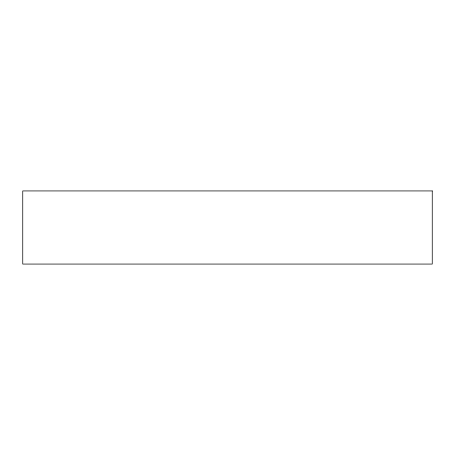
<?xml version="1.0" encoding="UTF-8"?>
<svg xmlns="http://www.w3.org/2000/svg" width="455" height="455" viewBox="0 0 455 455"><rect width="100%" height="100%" fill="white"/><g stroke="black" fill="none" stroke-linecap="round" stroke-linejoin="round"><path stroke-width="0.68" d="M432.25 190.935L22.75 190.935L22.75 264.065L432.25 264.065L432.25 190.935"/></g></svg>
